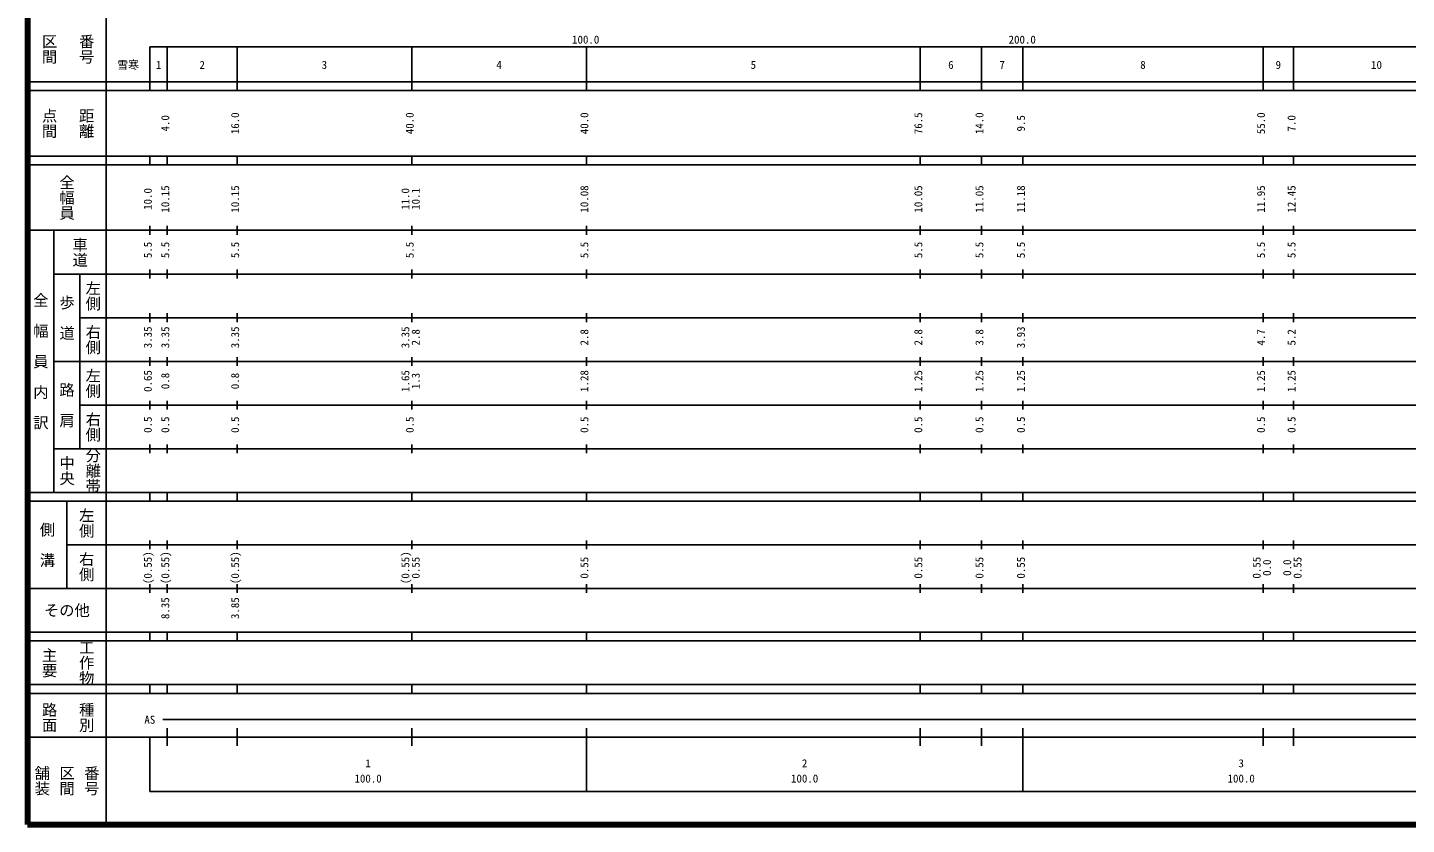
# Model space of a CAD drawing. Units: millimetres on the paper, enlarged 1000 times. Extents: x 40000 to 680000, y 20000 to 380000.
# Drawn here: x 40000 to 355852, y 20000 to 202409 of the extents above; entities that cross this region are included whole.
import ezdxf
from ezdxf.enums import TextEntityAlignment as Align

# ---------------------------------------------------------------- set-up
doc = ezdxf.new("R2010")
doc.units = ezdxf.units.MM
doc.header["$LTSCALE"] = 1000
doc.layers.add('M-TTL', color=2, linetype='Continuous', lineweight=140)
doc.layers.add('M-TTL-BAND', color=7, linetype='Continuous', lineweight=25)
doc.styles.add('@ＭＳ ゴシック', font='')
doc.styles.add('ＭＳ ゴシック', font='')
doc.styles.get('@ＭＳ ゴシック').set_extended_font_data('@MS Gothic')
doc.styles.get('ＭＳ ゴシック').set_extended_font_data('MS Gothic')

msp = doc.modelspace()

# ---------------------------------------------------------------- linework, layer by layer
at = {"layer": 'M-TTL'}
for p, q in [((40000, 380000), (40000, 20000)), ((40000, 20000), (680000, 20000))]:
    msp.add_line(p, q, dxfattribs=at)
at = {"layer": 'M-TTL-BAND'}
for p, q in [((58000, 370000), (58000, 20000)), ((68000, 198000), (579000, 198000)), ((68000, 198000), (68000, 188000)), ((72000, 188000), (72000, 198000)), ((88000, 188000), (88000, 198000)), ((128000, 188000), (128000, 198000)), ((168000, 188000), (168000, 198000)), ((244500, 188000), (244500, 198000)), ((258500, 188000), (258500, 198000)), ((268000, 188000), (268000, 198000)), ((323000, 188000), (323000, 198000)), ((330000, 188000), (330000, 198000)), ((40000, 190000), (579000, 190000)), ((40000, 188000), (579000, 188000)), ((40000, 173000), (579000, 173000)), ((40000, 171000), (579000, 171000)), ((68000, 171000), (68000, 173000)), ((72000, 171000), (72000, 173000)), ((88000, 171000), (88000, 173000)), ((128000, 171000), (128000, 173000)), ((168000, 171000), (168000, 173000)), ((244500, 171000), (244500, 173000)), ((258500, 171000), (258500, 173000)), ((268000, 171000), (268000, 173000)), ((323000, 171000), (323000, 173000)), ((330000, 171000), (330000, 173000)), ((40000, 156000), (579000, 156000)), ((46000, 96000), (46000, 156000)), ((68000, 155000), (68000, 157000)), ((72000, 155000), (72000, 157000)), ((88000, 155000), (88000, 157000)), ((128000, 155000), (128000, 157000)), ((168000, 155000), (168000, 157000)), ((244500, 155000), (244500, 157000)), ((258500, 155000), (258500, 157000)), ((268000, 155000), (268000, 157000)), ((323000, 155000), (323000, 157000)), ((330000, 155000), (330000, 157000)), ((46000, 146000), (579000, 146000)), ((52000, 146000), (52000, 106000)), ((68000, 145000), (68000, 147000)), ((72000, 145000), (72000, 147000)), ((88000, 145000), (88000, 147000)), ((128000, 145000), (128000, 147000)), ((168000, 145000), (168000, 147000)), ((244500, 145000), (244500, 147000)), ((258500, 145000), (258500, 147000)), ((268000, 145000), (268000, 147000)), ((323000, 145000), (323000, 147000)), ((330000, 145000), (330000, 147000)), ((52000, 136000), (579000, 136000)), ((68000, 135000), (68000, 137000)), ((72000, 135000), (72000, 137000)), ((88000, 135000), (88000, 137000)), ((128000, 135000), (128000, 137000)), ((168000, 135000), (168000, 137000)), ((244500, 135000), (244500, 137000)), ((258500, 135000), (258500, 137000)), ((268000, 135000), (268000, 137000)), ((323000, 135000), (323000, 137000)), ((330000, 135000), (330000, 137000)), ((68000, 125000), (68000, 127000)), ((72000, 125000), (72000, 127000)), ((88000, 125000), (88000, 127000)), ((128000, 125000), (128000, 127000)), ((168000, 125000), (168000, 127000)), ((244500, 125000), (244500, 127000)), ((258500, 125000), (258500, 127000)), ((268000, 125000), (268000, 127000)), ((323000, 125000), (323000, 127000)), ((330000, 125000), (330000, 127000)), ((46000, 126000), (579000, 126000)), ((68000, 115000), (68000, 117000)), ((72000, 115000), (72000, 117000)), ((88000, 115000), (88000, 117000)), ((128000, 115000), (128000, 117000)), ((168000, 115000), (168000, 117000)), ((244500, 115000), (244500, 117000)), ((258500, 115000), (258500, 117000)), ((268000, 115000), (268000, 117000)), ((323000, 115000), (323000, 117000)), ((330000, 115000), (330000, 117000)), ((52000, 116000), (579000, 116000)), ((46000, 106000), (579000, 106000)), ((68000, 105000), (68000, 107000)), ((72000, 105000), (72000, 107000)), ((88000, 105000), (88000, 107000)), ((128000, 105000), (128000, 107000)), ((168000, 105000), (168000, 107000)), ((244500, 105000), (244500, 107000)), ((258500, 105000), (258500, 107000)), ((268000, 105000), (268000, 107000)), ((323000, 105000), (323000, 107000)), ((330000, 105000), (330000, 107000)), ((40000, 96000), (579000, 96000)), ((68000, 94000), (68000, 96000)), ((72000, 94000), (72000, 96000)), ((88000, 94000), (88000, 96000)), ((128000, 94000), (128000, 96000)), ((168000, 94000), (168000, 96000)), ((244500, 94000), (244500, 96000)), ((258500, 94000), (258500, 96000)), ((268000, 94000), (268000, 96000)), ((323000, 94000), (323000, 96000)), ((330000, 94000), (330000, 96000)), ((40000, 94000), (579000, 94000)), ((49000, 94000), (49000, 74000)), ((49000, 84000), (579000, 84000)), ((68000, 83000), (68000, 85000)), ((72000, 83000), (72000, 85000)), ((88000, 83000), (88000, 85000)), ((128000, 83000), (128000, 85000)), ((168000, 83000), (168000, 85000)), ((244500, 83000), (244500, 85000)), ((258500, 83000), (258500, 85000)), ((268000, 83000), (268000, 85000)), ((323000, 83000), (323000, 85000)), ((330000, 83000), (330000, 85000)), ((40000, 74000), (579000, 74000)), ((68000, 73000), (68000, 75000)), ((72000, 73000), (72000, 75000)), ((88000, 73000), (88000, 75000)), ((128000, 73000), (128000, 75000)), ((168000, 73000), (168000, 75000)), ((244500, 73000), (244500, 75000)), ((258500, 73000), (258500, 75000)), ((268000, 73000), (268000, 75000)), ((323000, 73000), (323000, 75000)), ((330000, 73000), (330000, 75000)), ((40000, 64000), (579000, 64000)), ((68000, 62000), (68000, 64000)), ((72000, 62000), (72000, 64000)), ((88000, 62000), (88000, 64000)), ((128000, 62000), (128000, 64000)), ((168000, 62000), (168000, 64000)), ((244500, 62000), (244500, 64000)), ((258500, 62000), (258500, 64000)), ((268000, 62000), (268000, 64000)), ((323000, 62000), (323000, 64000)), ((330000, 62000), (330000, 64000)), ((40000, 62000), (579000, 62000)), ((40000, 52000), (579000, 52000)), ((68000, 50000), (68000, 52000)), ((72000, 50000), (72000, 52000)), ((88000, 50000), (88000, 52000)), ((128000, 50000), (128000, 52000)), ((168000, 50000), (168000, 52000)), ((244500, 50000), (244500, 52000)), ((258500, 50000), (258500, 52000)), ((268000, 50000), (268000, 52000)), ((323000, 50000), (323000, 52000)), ((330000, 50000), (330000, 52000)), ((40000, 50000), (579000, 50000)), ((71000, 44000), (495000, 44000)), ((72000, 38000), (72000, 42000)), ((88000, 38000), (88000, 42000)), ((128000, 38000), (128000, 42000)), ((168000, 27500), (168000, 42000)), ((244500, 38000), (244500, 42000)), ((258500, 38000), (258500, 42000)), ((268000, 27500), (268000, 42000)), ((323000, 38000), (323000, 42000)), ((330000, 38000), (330000, 42000)), ((40000, 40000), (579000, 40000)), ((68000, 40000), (68000, 27500)), ((68000, 27500), (579000, 27500))]:
    msp.add_line(p, q, dxfattribs=at)

# ---------------------------------------------------------------- texts
at = {"layer": 'M-TTL-BAND', "style": '@ＭＳ ゴシック'}
for s, p in [('区間', (45000, 197500)), ('番号', (53500, 197500)), ('点間', (45000, 180500)), ('距離', (53500, 180500)), ('全幅員', (49000, 163500)), ('車道', (52000, 151000)), ('左側', (55000, 141000)), ('全\u3000幅\u3000員\u3000内\u3000訳', (43000, 126000)), ('歩\u3000道', (49000, 136000)), ('右側', (55000, 131000)), ('左側', (55000, 121000)), ('路\u3000肩', (49000, 116000)), ('右側', (55000, 111000)), ('中央', (49000, 101000)), ('分離帯', (55000, 101000)), ('左側', (53500, 89000)), ('側\u3000溝', (44500, 84000)), ('右側', (53500, 79000)), ('主要', (45000, 57000)), ('工作物', (53500, 57000)), ('路面', (45000, 44500)), ('種別', (53500, 44500)), ('舗装', (43333, 30000)), ('区間', (49000, 30000)), ('番号', (54667, 30000))]:
    msp.add_text(s, height=2566, rotation=270, dxfattribs=at).set_placement(p, align=Align.MIDDLE_CENTER)
at = {"layer": 'M-TTL-BAND', "style": 'ＭＳ ゴシック'}
for s, p in [('100.0', (167844, 198195)), ('200.0', (267844, 198195)), ('雪寒', (63017, 192405)), ('1', (70000, 192405)), ('2', (80000, 192405)), ('3', (108000, 192405)), ('4', (148000, 192405)), ('5', (206250, 192405)), ('6', (251500, 192405)), ('7', (263250, 192405)), ('8', (295500, 192405)), ('9', (326500, 192405)), ('10', (349000, 192405)), ('AS', (68000, 42500)), ('1', (118000, 32523)), ('2', (218000, 32523)), ('3', (318000, 32523)), ('100.0', (118000, 29033)), ('100.0', (218000, 29033)), ('100.0', (318000, 29033))]:
    msp.add_text(s, height=1833, dxfattribs=at).set_placement(p, align=Align.BOTTOM_CENTER)
for s, p in [('4.0', (73000, 180500)), ('16.0', (89000, 180500)), ('40.0', (129000, 180500)), ('40.0', (169000, 180500)), ('76.5', (245500, 180500)), ('14.0', (259500, 180500)), ('9.5', (269000, 180500)), ('55.0', (324000, 180500)), ('7.0', (331000, 180500)), ('10.0', (69000, 163174)), ('10.15', (73000, 163174)), ('10.15', (89000, 163174)), ('11.0', (128000, 163174)), ('10.1', (130370, 163174)), ('10.08', (169000, 163174)), ('10.05', (245500, 163174)), ('11.05', (259500, 163174)), ('11.18', (269000, 163174)), ('11.95', (324000, 163174)), ('12.45', (331000, 163174)), ('5.5', (69000, 151500)), ('5.5', (73000, 151500)), ('5.5', (89000, 151500)), ('5.5', (129000, 151500)), ('5.5', (169000, 151500)), ('5.5', (245500, 151500)), ('5.5', (259500, 151500)), ('5.5', (269000, 151500)), ('5.5', (324000, 151500)), ('5.5', (331000, 151500)), ('3.35', (69000, 131500)), ('3.35', (73000, 131500)), ('3.35', (89000, 131500)), ('3.35', (128000, 131500)), ('2.8', (130370, 131500)), ('2.8', (169000, 131500)), ('2.8', (245500, 131500)), ('3.8', (259500, 131500)), ('3.93', (269000, 131500)), ('4.7', (324000, 131500)), ('5.2', (331000, 131500)), ('0.65', (69000, 121500)), ('0.8', (73000, 121500)), ('0.8', (89000, 121500)), ('1.65', (128000, 121500)), ('1.3', (130370, 121500)), ('1.28', (169000, 121500)), ('1.25', (245500, 121500)), ('1.25', (259500, 121500)), ('1.25', (269000, 121500)), ('1.25', (324000, 121500)), ('1.25', (331000, 121500)), ('0.5', (69000, 111500)), ('0.5', (73000, 111500)), ('0.5', (89000, 111500)), ('0.5', (129000, 111500)), ('0.5', (169000, 111500)), ('0.5', (245500, 111500)), ('0.5', (259500, 111500)), ('0.5', (269000, 111500)), ('0.5', (324000, 111500)), ('0.5', (331000, 111500)), ('(0.55)', (69000, 78764)), ('(0.55)', (73000, 78764)), ('(0.55)', (89000, 78764)), ('(0.55)', (128000, 78764)), ('0.55', (130370, 78764)), ('0.55', (169000, 78764)), ('0.55', (245500, 78764)), ('0.55', (259500, 78764)), ('0.55', (269000, 78764)), ('0.55', (323000, 78764)), ('0.0', (325370, 78764)), ('0.0', (330000, 78764)), ('0.55', (332370, 78764)), ('8.35', (73000, 69500)), ('3.85', (89000, 69500))]:
    msp.add_text(s, height=1833, rotation=90, dxfattribs=at).set_placement(p, align=Align.BOTTOM_CENTER)
msp.add_text('その他', height=2566, dxfattribs=at).set_placement((49000, 69000), align=Align.MIDDLE_CENTER)

doc.saveas('drawing.dxf')
